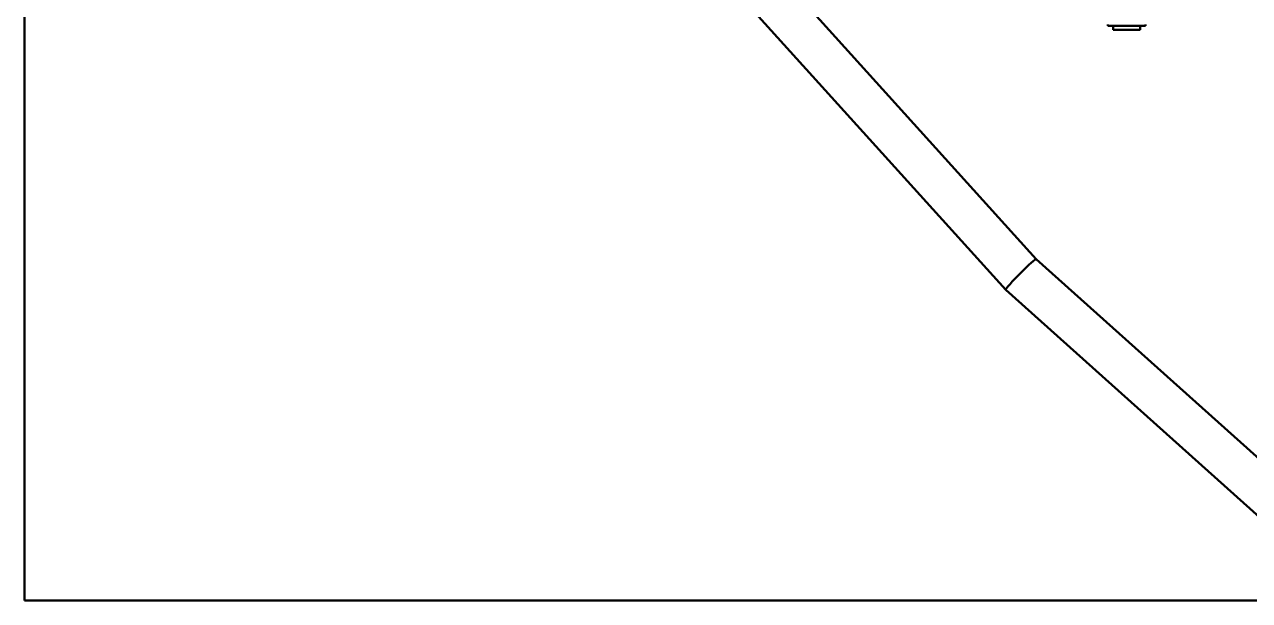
# Model space of a CAD drawing. Header units: millimetres. Extents: x 10 to 584, y 10 to 410.
# Drawn here: x 10 to 191.2, y 10 to 95.2 of the extents above; entities that cross this region are included whole.
import ezdxf

# ---------------------------------------------------------------- set-up
doc = ezdxf.new("R2010")
doc.units = ezdxf.units.MM
doc.layers.add('SLD-0', color=7, linetype='Continuous')

msp = doc.modelspace()

# ---------------------------------------------------------------- linework, layer by layer
at = {"color": 7, "linetype": 'Continuous', "lineweight": 50}
for p, q in [((10, 10), (10, 410)), ((159.695, 60.5187), (119.5524, 104.9083)), ((114.8072, 100.6137), (155.1726, 55.9778)), ((170.2609, 95.2322), (170.2609, 95.0322)), ((170.2609, 95.0322), (170.4469, 95.0322)), ((170.4469, 95.0322), (175.8609, 95.0322)), ((171.0609, 95.0322), (171.0609, 94.4322)), ((171.0609, 94.4322), (171.1937, 94.4322)), ((171.1937, 94.4322), (175.0609, 94.4322)), ((175.0609, 94.4322), (175.0609, 95.0322)), ((175.8609, 95.0322), (175.8609, 95.2322)), ((201.422, 23.1105), (159.6945, 60.5192)), ((155.1736, 55.9768), (197.1498, 18.3451))]:
    msp.add_line(p, q, dxfattribs=at)
at = {"lineweight": 50}
msp.add_line((10, 10), (584, 10), dxfattribs=at)
at = {"color": 7, "linetype": 'Continuous', "lineweight": 50}
for start_param, end_param in [(0.00330095, 3.07841735), (3.07841735, 3.14489361)]:
    msp.add_ellipse((157.434, 58.248), major_axis=(2.2609, 2.2707), ratio=0.06298674, start_param=start_param, end_param=end_param, dxfattribs=at)
at = {"layer": 'SLD-0'}
msp.add_line((397, 10), (10, 10), dxfattribs=at)

doc.saveas('drawing.dxf')
